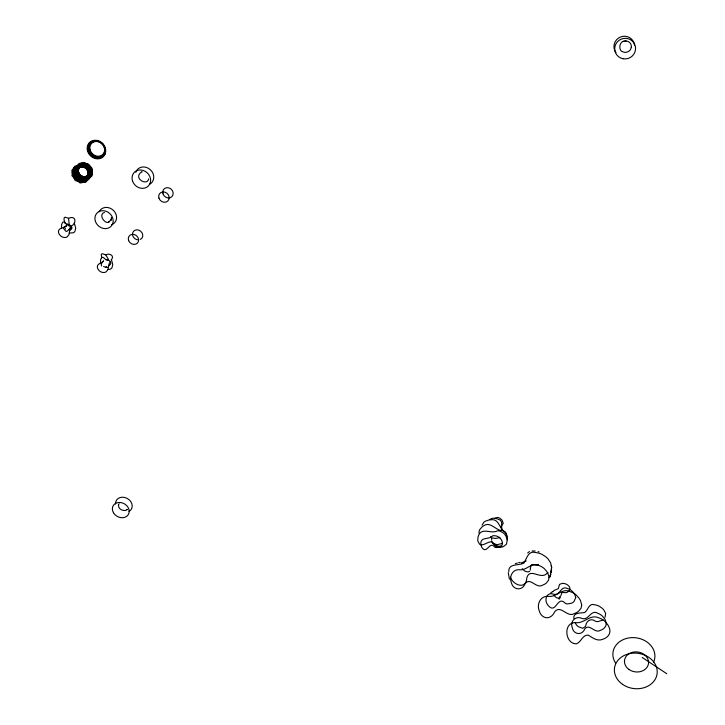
<?xml version="1.0" encoding="UTF-8"?>
<svg xmlns="http://www.w3.org/2000/svg" width="725" height="725" viewBox="0 0 725 725"><rect width="100%" height="100%" fill="white"/><g stroke="black" fill="none" stroke-linecap="round" stroke-linejoin="round"><path stroke-width="1.09" d="M551.236 566.316L550.692 562.881L548.091 558.975A21.315 18.179 12 0 0 545.798 556.818L542.101 554.426A16.376 13.983 11.9 0 0 535.712 552.559C527.909 550.311 526.957 558.821 523.695 563.189C518.801 565.844 508.125 563.144 508.814 571.672M110.418 261.535C107.735 264.725 109.52 269.8 105.714 272.083A4.767 4.114 39 0 1 103.584 272.509C98.627 272.7 94.123 265.268 100.394 263.302L100.594 259.686L101.672 257.538A1.568 1.359 39.4 0 1 102.986 257.348C104.454 257.882 106.72 261.562 108.324 259.632A3.716 1.142 49.2 0 0 108.215 259.006L105.732 254.837L102.397 253.741A1.686 1.459 39.6 0 0 101.31 254.529L101.645 258.145M111.469 218.207L111.106 220.11L111.378 219.303M530.356 568.59L530.202 570.24M560.905 595.542L561.911 592.479L565.5 592.651A3.698 3.136 10.4 0 0 566.85 592.479L568.844 591.192A5.718 4.848 10.5 0 0 569.397 590.431M530.383 568.001L531.244 565.101M506.612 536.736L506.349 533.754A5.746 4.948 13.6 0 0 505.425 532.186C498.999 529.286 499.416 518.248 490.734 519.807A16.032 13.802 14 0 0 488.623 520.088L485.388 521.193A8.845 7.631 14.2 0 0 483.711 522.399L482.107 525.127M631.285 47.315C631.221 48.493 631.593 44.343 630.451 43.518C629.871 42.557 628.24 40.99 625.494 40.963C618.507 40.654 618.579 50.886 622.467 51.647M569.859 589.189L569.886 587.984A4.105 3.48 10.4 0 0 569.524 586.915L567.874 585.157A8.954 7.585 10.6 0 0 566.307 584.214L565.428 583.852A6.96 5.9 10.5 0 0 562.174 583.398L559.546 584.386L558.277 588.709L554.099 590.413L552.867 591.854M118.501 504.854C117.967 510.862 126.549 511.524 127.102 509.457M507.174 539.826L507.355 538.575A10.685 9.189 13.8 0 0 507.246 536.672A11.174 9.615 13.9 0 0 506.44 534.207L504.5 531.624A5.773 4.975 13.6 0 0 502.824 530.609C495.61 530.945 490.608 520.786 483.475 525.915A16.086 13.838 14 0 0 481.88 527.102L479.814 529.522A8.872 7.64 14.3 0 0 479.116 531.343L479.017 533.319M108.659 265.423C113.626 263.71 109.194 259.151 105.524 259.532M64.498 227.442L64.706 226.717M148.534 179.32L148.634 178.957C147.483 186.207 132.775 178.649 141.321 172.015M631.176 47.877C630.478 51.466 625.893 53.423 622.938 51.892M550.184 576.103L551.58 567.34M65.748 226.472L66.673 224.569L67.824 224.079L71.177 227.659L66.899 231.347A2.411 2.066 41.6 0 1 65.767 231.184L63.392 228.284A1.722 1.477 41.6 0 1 63.582 227.423L65.748 226.472A11.455 2.266 -7.7 0 0 66.6 225.493L66.301 224.949M560.189 596.349L559.066 599.104L560.017 596.838M585.682 625.902C586.389 620.509 591.292 617.791 595.705 621.37A6.471 5.447 9.1 0 0 598.116 621.597L602.221 620.228A10.005 8.428 9.1 0 0 602.937 619.73M118.583 504.582L119.099 503.748M111.233 219.729L108.759 221.913L109.239 221.75M605.031 617.301L605.665 613.423L603.771 609.897A15.823 13.304 9.3 0 0 602.176 608.257L599.548 606.399A12.153 10.223 9.2 0 0 594.89 604.831C588.718 602.665 588.292 610.06 584.676 612.48C580.725 613.332 573.049 612.19 573.847 618.479M111.188 259.958C115.094 255.871 109.557 252.672 105.732 254.837M71.467 226.082C76.995 223.037 75.808 214.935 68.567 218.307L65.214 217.201A1.695 1.459 42.1 0 0 64.135 218.007L64.045 219.929L65.323 223.626M585.347 626.572L582.755 628.312L578.314 626.69A10.041 8.437 9.6 0 1 576.538 625.05L574.988 622.567C562.673 622.983 565.237 644.335 576.556 643.791C581.223 642.051 582.619 634.447 588.428 635.182C592.697 637.928 597.472 641.652 602.91 639.232A13.086 10.966 9.1 0 0 606.879 637.076C610.124 634.774 610.794 630.215 608.882 626.835A20.681 17.309 9.4 0 0 607.468 624.352L604.822 621.307A15.769 13.204 9.3 0 0 602.303 619.449L601.378 618.933A16.666 13.956 9.3 0 0 598.433 617.691C589.806 613.957 583.779 624.316 575.043 622.548M500.685 526.749L503.268 523.332L502.026 520.133A9.905 8.555 14 0 0 501.129 519.218L499.335 517.985A5.419 4.685 13.9 0 0 497.549 517.433L494.967 518.085M71.15 226.445L70.597 227.133A8.7 1.532 -42.9 0 0 69.491 228.801A12.706 2.238 -42.9 0 0 69.854 230.188M527.718 553.021L528.217 552.432M127.201 509.303L126.938 509.593M521.239 562.935L526.241 560.887M103.557 261.154C104.219 259.568 99.923 264.462 101.609 265.921M552.341 591.745L550.764 592.86M529.622 571.427L527.882 571.952L525.607 571.4A6.942 5.927 12.2 0 1 524.103 570.539L522.217 568.645M489.937 519.345L491.94 518.447A6.942 5.999 14 0 1 493.671 518.239L496.453 518.638A12.579 10.848 14 0 1 498.075 519.191C503.522 520.405 501.156 525.788 501.854 529.477M528.824 551.942L529.522 551.562M538.548 564.358L537.497 564.829A4.477 3.824 11.8 0 1 535.866 565.038L531.851 564.648M107.128 267.144L105.424 267.452L106.729 267.362L103.575 266.583M559.999 598.071L557.425 598.016A5.691 4.821 10.7 0 1 555.713 597.128L554.163 595.578M623.128 41.488L626.101 40.981M515.321 563.697L517.369 563.044M104.472 212.425C97.54 214.645 105.678 225.103 109.004 221.859M518.62 562.718L520.169 562.355M501.954 546.034L499.063 546.251A8.809 7.576 13.7 0 1 495.9 545.436L492.792 543.125M141.683 171.907L142.227 171.834M532.032 550.946L535.159 551M107.907 269.573L110.236 269.165A5.111 4.413 39 0 0 111.958 267.761L112.765 264.525L111.405 259.514M69.201 233.042L73.225 232.807A5.157 4.441 41.5 0 0 74.929 231.375L75.699 228.094L74.285 223.019M66.573 224.288C70.098 223.962 74.865 228.33 69.772 230.269L68.957 234.791L66.899 237.048A4.821 4.132 41.4 0 1 64.77 237.483C59.794 237.664 55.209 230.197 61.471 228.139L61.634 224.469L62.694 222.276A1.586 1.368 41.9 0 1 63.999 222.086L68.667 225.792A7.295 1.849 72.8 0 0 68.938 225.611A6.761 1.713 72.8 0 0 69.228 224.75L68.567 218.307M538.122 551.589L539.092 551.897M496.353 546.523L500.277 547.257A8.854 7.613 13.7 0 0 503.386 546.605L506.431 544.212L507.201 540.342A14.011 12.044 14 0 0 506.884 538.467L505.896 535.993A10.739 9.235 13.8 0 0 504.709 534.316A11.228 9.652 13.9 0 0 502.615 532.44L499.507 530.963A5.809 4.993 13.8 0 0 497.522 530.782C491.468 534.379 482.27 527.138 478.718 535.068A16.158 13.884 14 0 0 478.065 536.835L477.739 539.935A8.899 7.649 14.3 0 0 478.201 541.883L479.696 544.221M480.204 544.638C485.097 546.405 491.532 537.026 494.613 545.345A5.728 4.921 13.7 0 0 496.353 546.523M642.223 657.484L666.755 673.697M490.68 536.618L491.532 537.705L491.722 540.234M500.159 538.258L501.156 539.463A10.476 8.99 14 0 1 501.899 540.75L502.525 543.306A4.749 4.078 13.7 0 1 502.226 544.548L501.057 546.097A6.625 5.691 13.8 0 1 499.099 547.248L496.19 547.565A4.277 3.679 13.8 0 1 494.658 547.085C489.873 540.478 486.992 554.09 482.388 548.127A6.652 5.709 14.2 0 1 481.518 546.813L480.874 544.511A12.08 10.377 14 0 1 480.82 543.097C481.037 536.636 489.293 539.853 492.538 535.938A4.341 3.725 13.9 0 1 493.961 535.639L496.516 536.038A8.202 7.042 13.9 0 1 500.168 538.258M65.567 229.037L65.141 228.402M104.155 153.419L104.898 154.534M510.409 577.254C513.318 585.311 526.296 590.041 526.83 577.798C529.948 567.059 540.904 580.362 547.031 573.267A13.494 11.527 11.7 0 0 547.928 572.542M502.053 529.957L502.262 530.437M509.403 579.193L508.298 572.678M111.351 217.437L111.469 218.551M551.453 565.881L551.616 568.219L551.517 566.76M615.978 52.644A10.377 10.186 -22 0 1 620.437 37.02A10.377 10.186 -22 0 1 634.556 45.077M499.688 537.298A8.528 7.35 14 0 1 498.202 537.932L496.58 538.285A10.902 9.407 14 0 1 494.93 538.394L491.903 537.887A4.93 4.25 14 0 1 491.006 537.415M502.525 542.943A13.893 11.972 14 0 1 501.401 543.614L497.178 544.729L493.145 543.487A8.772 7.54 13.8 0 1 492.493 543.052M492.411 542.554A5.691 4.894 13.8 0 1 491.912 541.385M615.516 662.985A21.088 17.509 7.7 0 1 632.309 637.619A21.088 17.509 7.7 0 1 653.588 662.17M115.52 504.029A8.709 7.196 29.7 0 1 127.292 498.465A8.709 7.196 29.7 0 1 129.005 511.46M99.162 211.782A9.588 8.347 41.4 0 1 113.716 210.685A9.588 8.347 41.4 0 1 111.55 224.741M138.683 239.857A5.419 4.74 39.8 0 1 132.593 233.205A5.419 4.74 39.8 0 1 140.568 231.112A5.419 4.74 39.8 0 1 140.378 239.413M135.774 172.26A9.733 8.591 42.9 0 1 150.229 169.632A9.733 8.591 42.9 0 1 149.404 184.395M92.211 170.919A3.788 3.752 52.2 0 0 90.136 166.442A3.897 3.743 19 0 0 86.03 163.56A3.643 3.407 -46 0 0 81.309 163.288A3.398 2.791 -79.1 0 0 77.629 165.717A3.208 2.275 79.5 0 0 76.279 169.994A3.108 1.976 61.1 0 0 77.702 174.625A3.09 1.894 43.9 0 0 81.418 178.015A3.145 2.03 27 0 0 86.112 178.984A3.281 2.374 9.6 0 0 90.19 177.199A3.48 2.927 -8.9 0 0 92.22 173.275A5.193 4.867 -7.3 0 0 91.051 168.889A3.625 3.48 40.7 0 0 88.078 165.227A3.525 3.353 -7.7 0 0 83.765 163.605A3.272 2.873 -60.6 0 0 79.623 164.575A3.072 2.302 -87.5 0 0 77.086 167.81A2.936 1.903 71.8 0 0 77.04 172.16A2.882 1.722 53.3 0 0 79.487 176.13A2.9 1.749 35.6 0 0 83.574 178.341A2.991 1.967 17.8 0 0 87.897 178.033A3.145 2.402 -1 0 0 90.951 175.296A2.719 2.311 -31.7 0 0 91.178 171.272A3.272 3.19 83.3 0 0 89.51 167.285A3.389 3.19 22.6 0 0 85.976 164.62A3.181 2.918 -33.1 0 0 81.816 164.212A2.963 2.383 -71.3 0 0 78.481 166.197A2.809 1.903 84.2 0 0 77.131 169.886A2.719 1.622 63.8 0 0 78.227 173.991A2.701 1.541 45 0 0 81.381 177.081A2.755 1.649 26.6 0 0 85.505 178.096A2.864 1.958 7.5 0 0 89.166 176.692A3.018 2.456 -13.8 0 0 91.105 173.329A4.549 4.223 -19.1 0 0 90.244 169.487A3.163 2.991 49.6 0 0 87.752 166.161A3.118 2.873 0 0 0 83.982 164.566A2.9 2.465 -49.8 0 0 80.267 165.255A2.719 1.958 -80.8 0 0 77.883 167.992A2.601 1.577 75.9 0 0 77.666 171.816L78.11 174.553A3.018 0.553 43.2 0 1 80.611 176.936C83.448 178.187 87.263 177.407 88.151 174.1A3.208 1.513 -88.4 0 0 87.734 170.756A3.281 1.767 52.3 0 0 85.514 167.973A3.281 1.586 14.1 0 0 82.26 166.705A3.226 1.033 -21 0 0 79.116 167.412L76.515 171.517A3.435 0.897 78.2 0 1 77.448 174.942A3.48 1.069 43.4 0 1 80.103 177.507A3.48 0.77 9.8 0 1 83.547 178.332L86.592 177.136L88.459 175.006A4.386 1.604 89.3 0 0 87.97 171.082A4.468 2.03 52.2 0 0 85.351 167.801A4.486 1.767 15.6 0 0 81.517 166.315A4.413 0.897 -17.8 0 0 77.811 167.14L75.518 169.985A4.368 1.45 -81.8 0 1 75.436 173.864A4.441 2.048 61.5 0 1 77.584 177.417A4.477 1.948 24.3 0 1 81.218 179.419A4.423 1.214 -10 0 1 85.079 179.184L88.785 175.477A5.292 1.731 87.8 0 0 88.187 171.136A5.401 2.293 51.4 0 0 85.26 167.547A5.41 1.939 15.5 0 0 81.019 165.953A5.329 0.797 -17.2 0 0 76.941 166.913A5.247 0.779 -47.6 0 1 74.448 170.094A5.238 2.211 -80.4 0 1 74.412 174.39A5.32 2.936 61.2 0 1 76.832 178.287A5.365 2.8 22.3 0 1 80.865 180.462A5.302 1.876 -12.8 0 1 85.115 180.144L88.115 177.453A9.479 6.425 -46.6 0 0 89.012 173.429A5.918 2.266 69.2 0 0 87.027 169.061A5.999 2.374 32.7 0 0 83.049 166.224A5.945 1.477 -1.3 0 0 78.463 165.916L74.865 168.236A5.755 1.939 -62.7 0 1 73.506 172.378A5.791 3.19 81.2 0 1 74.856 176.882A5.882 3.498 40.7 0 1 78.436 180.208A5.863 2.891 2.8 0 1 83.003 181.196A5.8 1.486 -30.3 0 1 86.982 179.51A4.287 0.698 -63.6 0 1 89.238 175.967A6.498 1.921 86.2 0 0 88.495 171.127A6.625 2.637 50.3 0 0 85.169 167.167A6.643 2.157 15 0 0 80.421 165.472A6.525 0.643 -16.9 0 0 75.917 166.623A6.398 1.414 -46.6 0 1 73.207 170.221A6.344 3.199 -79.4 0 1 73.252 175.015A6.416 4.069 60.5 0 1 76.007 179.32A6.471 3.87 19.9 0 1 80.529 181.667A6.416 2.719 -15.9 0 1 85.242 181.232A6.398 0.834 -46.8 0 1 88.523 178.178A11.491 8.102 -45.8 0 0 89.474 173.647A7.313 2.619 67.8 0 0 87.181 168.798A7.413 2.737 31.8 0 0 82.686 165.699A7.332 1.532 -1.6 0 0 77.566 165.445A7.168 0.625 -31.5 0 1 73.606 168.118A7.023 2.909 -61.6 0 1 72.183 172.786A7.014 4.432 81.4 0 1 73.778 177.806A7.114 4.749 38.7 0 1 77.838 181.449A7.105 3.997 -0.3 0 1 82.949 182.464A7.078 2.238 -33.3 0 1 87.344 180.489A5.147 1.124 -66.4 0 1 89.818 176.456A8.075 2.175 84.5 0 0 88.876 171.046A8.247 3.099 49.1 0 0 85.079 166.677A8.247 2.42 14.3 0 0 79.732 164.874L74.72 166.27A7.866 2.284 -45.6 0 1 71.784 170.375A7.73 4.504 -78.4 0 1 71.947 175.749A7.785 5.492 59.4 0 1 75.119 180.525A7.839 5.211 17.1 0 1 80.221 183.053A7.821 3.797 -19.2 0 1 85.477 182.464A7.866 1.405 -49.6 0 1 89.066 178.957M65.803 226.472A14.627 2.891 -7.7 0 1 61.435 228.139M103.612 261.127A12.497 0.816 -29.9 0 1 100.349 263.32M77.747 170.339L77.738 171.861A2.556 1.396 55.5 0 0 79.687 175.396A2.574 1.405 36.1 0 0 83.23 177.498A2.646 1.604 16.7 0 0 87.082 177.389A2.764 1.994 -4.3 0 0 89.909 175.115A2.374 1.894 -37.4 0 0 90.29 171.635A2.9 2.737 89.3 0 0 88.967 168.037A3.009 2.755 28.6 0 0 85.922 165.536A2.864 2.519 -21.8 0 0 82.215 164.992A2.664 2.048 -62.3 0 0 79.143 166.605A2.528 1.595 -89.9 0 0 77.774 169.813A2.447 1.323 67.4 0 0 78.572 173.483A2.438 1.233 46.6 0 0 81.273 176.347A2.474 1.332 26.4 0 0 84.916 177.426A2.565 1.604 5.4 0 0 88.26 176.338A2.692 2.057 -18.6 0 0 90.136 173.447A4.096 3.716 -30.7 0 0 89.574 170.049A2.846 2.592 57.7 0 0 87.471 166.968A2.828 2.492 7.8 0 0 84.145 165.373A2.646 2.148 -38.9 0 0 80.747 165.817A2.492 1.677 -73 0 0 78.463 168.146A2.383 1.305 81 0 0 78.092 171.544A2.347 1.115 58.4 0 0 79.75 174.834A2.356 1.115 37 0 0 82.858 176.864A2.42 1.296 15.6 0 0 86.347 176.954A2.519 1.658 -7.6 0 0 89.012 175.051A2.13 1.532 -41.9 0 0 89.565 172.006A2.664 2.365 -88.9 0 0 88.532 168.708A2.764 2.411 35.2 0 0 85.867 166.297A2.655 2.202 -11.9 0 0 82.496 165.626A2.492 1.785 -52.6 0 0 79.605 166.931A2.365 1.35 -83.1 0 0 78.191 169.759C77.421 173.384 80.421 177.281 84.209 177.181A2.683 0.535 -17.7 0 0 86.891 176.012A2.13 0.489 -52 0 0 88.169 173.656A2.864 1.559 -87.8 0 0 87.725 170.502A2.927 1.749 51.3 0 0 85.595 167.892A2.927 1.586 12 0 0 82.505 166.741A2.864 1.124 -24.2 0 0 79.551 167.448A2.8 0.498 -57.3 0 0 77.747 169.768L77.747 170.339M549.061 577.399L548.508 580.29L546.405 582.991A11.663 9.933 11.7 0 1 542.916 584.966C536.183 589.416 530.818 576.937 525.208 583.435C522.58 591.174 513.01 590.368 511.324 582.51C508.941 576.574 512.693 568.763 519.834 569.796C526.758 570.557 531.498 561.993 538.593 565.418A14.781 12.579 11.9 0 1 542.064 567.004A14.056 11.962 11.9 0 1 544.33 568.681L546.732 571.427A18.442 15.687 12 0 1 548.028 573.674L549.061 577.399M77.213 170.964L77.095 173.112A3.217 0.779 60.3 0 1 78.916 176.139A3.235 0.716 26.8 0 1 81.998 177.843L85.278 177.643A3.181 0.48 -36.6 0 0 87.616 175.604A5.573 3.616 -47.7 0 0 88.233 172.595A3.471 1.722 72 0 0 86.819 169.278A3.525 1.767 33.3 0 0 83.855 167.067A3.489 1.35 -2.9 0 0 80.384 166.75A3.426 0.589 -36.2 0 0 77.62 168.436L77.213 170.964M581.713 604.967L581.051 608.184L578.659 611.184A13.132 11.083 10.3 0 1 574.707 613.377C567.122 618.325 561.123 604.396 554.77 611.61C551.063 620.292 541.638 619.603 539.137 610.541C536.491 603.843 540.886 595.207 548.843 596.403C556.646 597.273 562.065 587.73 570.04 591.582A16.72 14.11 10.5 0 1 572.995 592.832L573.928 593.358A15.814 13.349 10.4 0 1 576.466 595.234L579.148 598.306A20.744 17.5 10.6 0 1 580.58 600.817L581.713 604.967M77.213 171.191C77.974 174.924 81.499 178.268 85.514 177.054A2.818 0.707 -34.4 0 0 87.689 175.087A4.83 3.217 -47.7 0 0 88.178 172.26A3.054 1.695 72 0 0 86.819 169.161A3.099 1.713 32.2 0 0 84.037 167.113A3.063 1.359 -5 0 0 80.792 166.85A2.991 0.743 -39.1 0 0 78.209 168.454L77.276 171.145M575.741 597.509L574.073 601.451A9.117 7.712 10.4 0 1 571.527 603.209L567.584 603.943A5.891 4.984 10.3 0 1 565.428 603.445C557.525 594.654 556.22 614.084 548.78 606.127A9.153 7.73 10.9 0 1 547.438 604.442C543.986 599.829 546.75 591.673 553.474 594.165C560.044 596.476 560.633 585.12 567.358 588.482A11.074 9.371 10.5 0 1 571.327 590.458L573.403 592.452A14.418 12.189 10.6 0 1 574.59 594.119L575.741 597.509M606.299 623.6L605.756 626.137L603.834 628.502A10.431 8.763 9.1 0 1 600.672 630.233C594.636 634.13 589.896 623.11 584.812 628.802C582.347 635.544 573.828 634.955 572.36 627.941C569.614 621.452 575.677 615.199 582.238 618.543C588.899 620.6 590.875 608.973 597.898 613.323A12.669 10.63 9.3 0 1 602.185 615.915L604.297 618.334A16.494 13.838 9.4 0 1 605.42 620.328L606.299 623.6M78.146 169.732L78.137 169.84A2.293 1.06 71.7 0 0 78.744 173.112L80.43 175.396A2.356 0.471 27 0 0 83.339 176.737L85.84 176.61A2.574 0.943 -32.2 0 0 87.888 174.634A4.296 3.018 -47.5 0 0 88.223 171.888A2.773 1.731 71.4 0 0 86.864 168.943A2.818 1.731 30 0 0 84.163 167.04A2.764 1.423 -8.4 0 0 81.064 166.859A2.683 0.888 -43.3 0 0 78.644 168.445C76.052 172.441 80.267 177.543 84.635 176.846A2.474 0.816 -15.6 0 0 87.208 175.604A1.994 0.707 -50.1 0 0 88.314 173.23A2.646 1.667 -87.6 0 0 87.797 170.167A2.719 1.812 49.2 0 0 85.668 167.692A2.701 1.649 8.5 0 0 82.659 166.659A2.619 1.233 -28.8 0 0 79.823 167.43A2.537 0.707 -62.3 0 0 78.146 169.732M551.553 569.805L551.199 572.378L551.553 569.805M550.773 574.182L549.876 576.91L550.773 574.182M88.251 174.544L85.133 178.35A3.743 0.689 -7.5 0 0 81.599 178.549A3.779 1.269 25.8 0 0 78.282 176.701A3.743 1.341 61.2 0 0 76.333 173.438A3.688 0.87 -83.6 0 0 76.424 169.895L78.536 167.303A3.734 0.97 -19 0 1 81.934 166.569A3.788 1.649 15.3 0 1 85.432 167.946A3.779 1.867 52.5 0 1 87.816 170.955A3.707 1.532 -89.4 0 1 88.251 174.544M86.873 178.386L86.737 178.622A4.803 0.906 -27.3 0 0 83.121 180.09A4.867 2.021 5.5 0 0 79.007 179.138A4.885 2.501 42.1 0 0 75.817 176.102A4.803 2.229 80.7 0 0 74.666 172.024A4.767 1.223 -64.1 0 0 75.944 168.327L79.224 166.288A4.885 1.423 -1.3 0 1 83.366 166.623A4.921 2.093 33.4 0 1 86.918 169.233A4.857 2.003 70.4 0 1 88.649 173.184A7.857 5.166 -47.1 0 1 87.825 176.782L86.873 178.386M86.737 177.634L83.302 179.138A4.087 1.323 7.9 0 0 79.56 178.241A4.096 1.704 43.1 0 0 76.687 175.459A4.033 1.486 79.7 0 0 75.663 171.743A3.988 0.689 -65.8 0 0 76.859 168.39L79.868 166.569A4.087 1.377 -1.8 0 1 83.638 166.904A4.114 1.894 33.7 0 1 86.855 169.297A4.06 1.831 71.4 0 1 88.396 172.903A6.579 4.25 -47.5 0 1 87.662 176.166L86.737 177.634M106.892 267.262L106.385 267.434L106.892 267.262M83.357 176.737C81.2 176.51 79.179 174.843 78.563 172.758A2.338 0.562 81.8 0 1 78.373 169.722A2.32 1.133 -75.7 0 1 79.868 167.176A2.429 1.568 -43.3 0 1 82.668 166.116A2.574 1.958 -3.4 0 1 85.804 166.904A2.637 2.148 41.2 0 1 88.196 169.278A2.547 2.066 -88.1 0 1 89.003 172.405A1.994 1.223 -45.3 0 1 88.26 175.115A2.393 1.359 -10.6 0 1 85.695 176.719A2.311 1.015 14.7 0 1 82.46 176.465A2.266 0.843 38.2 0 1 79.677 174.444A2.257 0.861 61.8 0 1 78.3 171.354A2.284 1.06 86.9 0 1 78.817 168.263A2.374 1.441 -64.5 0 1 81.055 166.252A2.519 1.894 -28.8 0 1 84.236 166.016A2.664 2.202 15.2 0 1 87.254 167.647A2.655 2.275 63.5 0 1 89.039 170.565A3.852 3.344 -39 0 1 89.338 173.647A2.492 1.731 -22.9 0 1 87.48 176.157A2.393 1.305 3.4 0 1 84.363 176.972A2.32 1.042 26.4 0 1 81.073 175.831A2.284 0.961 48.7 0 1 78.744 173.112L78.119 171.218A2.42 0.598 -80.7 0 1 78.898 168.417A2.483 1.06 -49 0 1 81.209 166.759A2.583 1.532 -13.3 0 1 84.245 166.841A2.655 1.812 26.6 0 1 86.946 168.626A2.619 1.849 70 0 1 88.377 171.49A3.96 2.982 -46.4 0 1 88.214 174.236A2.438 1.196 -29.6 0 1 86.275 176.293A2.393 0.752 -0.2 0 1 83.339 176.737M623.047 58.743A10.467 10.277 -21.3 0 0 635.037 45.24A10.467 10.277 -21.3 0 0 617.31 41.896A10.467 10.277 -21.3 0 0 623.047 58.743M629.064 669.528A12.098 10.032 7.7 0 0 648.458 663.846A12.098 10.032 7.7 0 0 632.01 652.409A12.098 10.032 7.7 0 0 629.064 669.528M622.539 684.346A21.487 17.753 7.7 0 0 657.004 674.386A21.487 17.753 7.7 0 0 627.868 654.05A21.487 17.753 7.7 0 0 622.539 684.346M113.472 512.756A8.772 7.232 29.6 0 0 128.071 514.958A8.772 7.232 29.6 0 0 120.794 502.552A8.772 7.232 29.6 0 0 113.472 512.756M95.428 221.433A9.67 8.401 41.3 0 0 110.979 226.399A9.67 8.401 41.3 0 0 105.741 211.165A9.67 8.401 41.3 0 0 95.428 221.433M158.92 198.097A5.537 4.903 41.3 0 0 167.856 200.997A5.537 4.903 41.3 0 0 165.028 192.179A5.537 4.903 41.3 0 0 158.92 198.097M162.98 193.811A5.501 4.876 41.5 0 0 171.843 196.692A5.501 4.876 41.5 0 0 169.043 187.92A5.501 4.876 41.5 0 0 162.98 193.811M128.669 240.682A5.456 4.767 39.7 0 0 137.578 242.957A5.456 4.767 39.7 0 0 134.125 234.492A5.456 4.767 39.7 0 0 128.669 240.682M87.453 150.737A9.914 8.664 45.2 0 0 103.013 156.972A9.914 8.664 45.2 0 0 98.854 140.976A9.914 8.664 45.2 0 0 87.453 150.737M88.187 150.465A9.362 8.183 45.2 0 0 102.887 156.355A9.362 8.183 45.2 0 0 98.963 141.239A9.362 8.183 45.2 0 0 88.187 150.465M132.539 181.023A9.815 8.655 42.8 0 0 148.326 186.053A9.815 8.655 42.8 0 0 143.151 170.438A9.815 8.655 42.8 0 0 132.539 181.023M78.391 169.722A2.257 0.816 76.6 0 0 78.735 172.867A2.248 0.698 51.2 0 0 80.792 175.513A2.275 0.77 26.7 0 0 83.837 176.746A2.338 1.033 1.5 0 0 86.819 176.139A2.411 1.45 -26.6 0 0 88.695 173.909A3.806 3.09 -43.9 0 0 88.649 171.046A2.583 2.03 67.5 0 0 87.073 168.191A2.61 1.976 21.6 0 0 84.272 166.505A2.501 1.686 -20.2 0 0 81.209 166.569A2.383 1.242 -56.3 0 0 78.962 168.354A2.302 0.834 -86.8 0 0 78.309 171.245A2.275 0.598 65.7 0 0 79.469 174.236A2.284 0.562 39.7 0 0 82.034 176.284A2.32 0.734 13.9 0 0 85.124 176.683A2.374 1.087 -13.2 0 0 87.671 175.296A1.948 0.952 -47.9 0 0 88.586 172.804A2.537 1.84 -87.6 0 0 87.952 169.768A2.619 1.939 46 0 0 85.74 167.366A2.583 1.776 3.4 0 0 82.713 166.451A2.474 1.387 -35.2 0 0 79.94 167.339A2.383 0.915 -68.5 0 0 78.373 169.722M89.211 150.166A8.492 7.422 45.2 0 0 102.542 155.503A8.492 7.422 45.2 0 0 98.972 141.801A8.492 7.422 45.2 0 0 89.211 150.166M89.483 149.939A8.482 7.422 45.2 0 0 102.805 155.268A8.482 7.422 45.2 0 0 99.243 141.565A8.482 7.422 45.2 0 0 89.483 149.939M90.108 149.794A7.884 6.897 45.2 0 0 102.497 154.742A7.884 6.897 45.2 0 0 99.18 142.009A7.884 6.897 45.2 0 0 90.108 149.794"/></g></svg>
